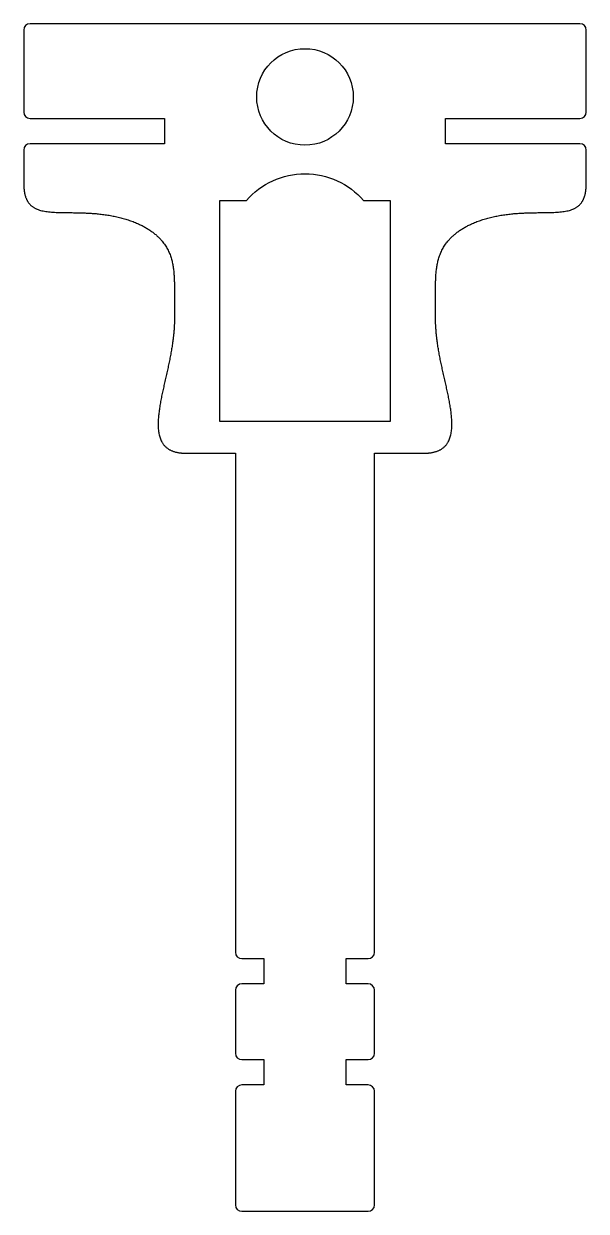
# Model space of a CAD drawing. Header units: millimetres. Extents: x -73 to 16, y -153 to 35.
import ezdxf

# ---------------------------------------------------------------- set-up
doc = ezdxf.new("R2010")
doc.units = ezdxf.units.MM
doc.layers.get('0').update_dxf_attribs({"linetype": 'CONTINUOUS'})

msp = doc.modelspace()

# ---------------------------------------------------------------- linework, layer by layer
for p, q in [((-73.27, 34.12), (-73.27, 21.12)), ((14.73, 35.12), (-72.27, 35.12)), ((15.73, 21.12), (15.73, 34.12)), ((-72.27, 20.12), (-51.02, 20.12)), ((-51.02, 20.12), (-51.02, 16.12)), ((-6.52, 16.12), (-6.52, 20.12)), ((-6.52, 20.12), (14.73, 20.12)), ((-73.27, 15.12), (-73.27, 9.79)), ((-51.02, 16.12), (-72.27, 16.12)), ((14.73, 16.12), (-6.52, 16.12)), ((15.73, 9.79), (15.73, 15.12)), ((-47.53, -32.88), (-39.77, -32.88)), ((-39.77, -32.88), (-39.77, -111.88)), ((-17.77, -111.88), (-17.77, -32.88)), ((-17.77, -32.88), (-10.01, -32.88)), ((-38.77, -112.88), (-35.27, -112.88)), ((-35.27, -112.88), (-35.27, -116.88)), ((-22.27, -116.88), (-22.27, -112.88)), ((-22.27, -112.88), (-18.77, -112.88)), ((-39.77, -117.88), (-39.77, -127.88)), ((-35.27, -116.88), (-38.77, -116.88)), ((-18.77, -116.88), (-22.27, -116.88)), ((-17.77, -127.88), (-17.77, -117.88)), ((-38.77, -128.88), (-35.27, -128.88)), ((-35.27, -128.88), (-35.27, -132.88)), ((-22.27, -132.88), (-22.27, -128.88)), ((-22.27, -128.88), (-18.77, -128.88)), ((-35.27, -132.88), (-38.77, -132.88)), ((-18.77, -132.88), (-22.27, -132.88)), ((-39.77, -133.88), (-39.77, -151.88)), ((-17.77, -151.88), (-17.77, -133.88)), ((-38.77, -152.88), (-18.77, -152.88))]:
    msp.add_line(p, q)
msp.add_lwpolyline([(-38.04, 7.12, -0.459712), (-19.5, 7.12), (-15.27, 7.12), (-15.27, -27.88), (-42.27, -27.88), (-42.27, 7.12)], format="xyb", close=True)
msp.add_circle((-28.77, 23.53), 7.64)
for centre, start, end in [((-72.27, 34.12), 90, 180), ((14.73, 34.12), 0, 90), ((-72.27, 21.12), 180, 270), ((14.73, 21.12), 270, 360), ((-72.27, 15.12), 90, 180), ((14.73, 15.12), 0, 90), ((-38.77, -111.88), 180, 270), ((-18.77, -111.88), -90, 0), ((-38.77, -117.88), 90, 180), ((-18.77, -117.88), 0, 90), ((-38.77, -127.88), 180, 270), ((-18.77, -127.88), 270, 360), ((-38.77, -133.88), 90, 180), ((-18.77, -133.88), 0, 90), ((-38.77, -151.88), 180, 270), ((-18.77, -151.88), -90, 0)]:
    msp.add_arc(centre, 1, start, end)
for points in [[(-73.27, 9.79), (-73.27, 8.89), (-73.08, 7.37), (-72.23, 5.84), (-70.01, 5.11), (-65.69, 5.26), (-60.47, 5.19), (-55.12, 3.9), (-51.22, 1.32), (-49.6, -1.93), (-49.35, -5.42), (-49.5, -8.94), (-49.26, -12.55), (-49.86, -17.2), (-51.27, -22.71), (-52.41, -28.1), (-52, -31.31), (-50.35, -32.6), (-48.58, -32.88), (-47.53, -32.88)], [(-10.01, -32.88), (-8.95, -32.88), (-7.19, -32.6), (-5.54, -31.31), (-5.12, -28.1), (-6.27, -22.71), (-7.67, -17.2), (-8.27, -12.55), (-8.04, -8.94), (-8.19, -5.42), (-7.94, -1.93), (-6.31, 1.32), (-2.42, 3.9), (2.93, 5.19), (8.15, 5.26), (12.47, 5.11), (14.69, 5.84), (15.54, 7.37), (15.73, 8.89), (15.73, 9.79)]]:
    msp.add_open_spline(points, degree=5)

doc.saveas('drawing.dxf')
